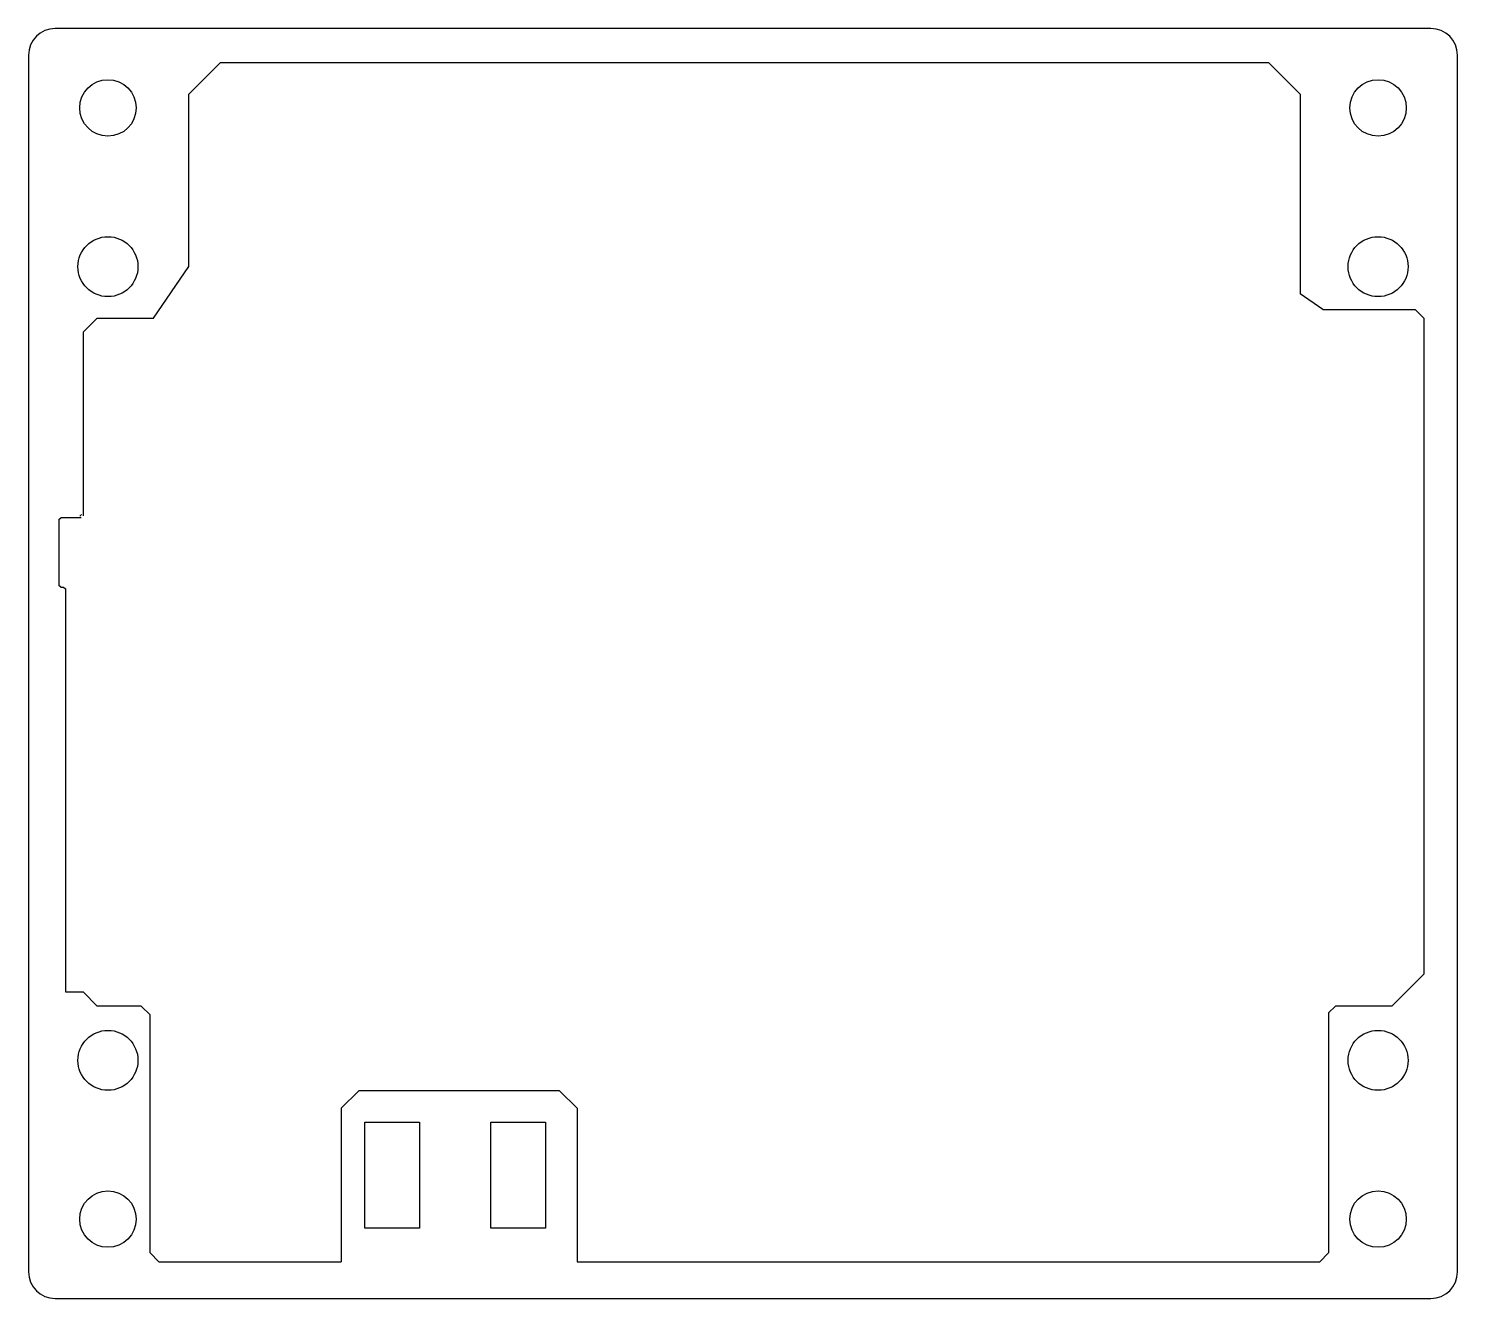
# Model space of a CAD drawing. Header units: millimetres. Extents: x 60.3 to 141.3, y -117.1 to -45.1.
import ezdxf

# ---------------------------------------------------------------- set-up
doc = ezdxf.new("R2010")
doc.units = ezdxf.units.MM
for name, color, linetype in [('Board_Outline', 7, 'Continuous'), ('Default', 7, 'Continuous'), ('Drill_Top', 7, 'Continuous'), ('Top_Silk', 7, 'Continuous')]:
    doc.layers.add(name, color=color, linetype=linetype)

# ---------------------------------------------------------------- blocks, each defined once
blk = doc.blocks.new('SE')
at = {"layer": 'Default', "color": 7, "linetype": 'Continuous'}
for p, q in [((79.327, -113.067), (79.327, -107.067)), ((79.327, -107.067), (82.427, -107.067)), ((82.427, -107.067), (82.427, -113.067)), ((86.472, -113.067), (86.472, -107.067)), ((86.472, -107.067), (89.572, -107.067)), ((89.572, -107.067), (89.572, -113.067)), ((82.427, -113.067), (79.327, -113.067)), ((89.572, -113.067), (86.472, -113.067))]:
    blk.add_line(p, q, dxfattribs=at)
at = {"layer": 'Drill_Top', "color": 7, "linetype": 'Continuous'}
for centre, radius in [((64.764, -49.555), 1.6), ((136.768, -49.555), 1.6), ((64.764, -58.555), 1.7), ((136.768, -58.555), 1.7), ((64.764, -103.558), 1.7), ((136.768, -103.558), 1.7), ((64.764, -112.558), 1.6), ((136.768, -112.558), 1.6)]:
    blk.add_circle(centre, radius, dxfattribs=at)
at = {"layer": 'Top_Silk', "color": 7, "linetype": 'Continuous'}
for p, q in [((71.151, -46.975), (69.351, -48.775)), ((71.151, -46.975), (130.556, -46.975)), ((130.556, -46.975), (132.356, -48.775)), ((69.351, -58.538), (69.351, -48.775)), ((132.356, -48.775), (132.356, -60.089)), ((67.351, -61.475), (69.351, -58.538)), ((133.635, -60.975), (132.356, -60.089)), ((64.151, -61.475), (63.351, -62.275)), ((64.151, -61.475), (67.351, -61.475)), ((133.635, -60.975), (138.866, -60.975)), ((138.866, -60.975), (139.366, -61.475)), ((139.366, -61.475), (139.366, -98.667)), ((63.351, -62.275), (63.351, -72.689)), ((61.988, -72.889), (62.088, -72.789)), ((61.988, -72.889), (61.988, -76.624)), ((63.251, -72.789), (62.088, -72.789)), ((62.088, -76.724), (61.988, -76.624)), ((62.088, -76.724), (62.251, -76.724)), ((62.251, -76.724), (62.351, -76.824)), ((62.351, -76.824), (62.351, -99.678)), ((137.556, -100.478), (139.366, -98.667)), ((62.351, -99.678), (63.351, -99.678)), ((64.151, -100.478), (63.351, -99.678)), ((66.651, -100.478), (64.151, -100.478)), ((66.651, -100.478), (67.151, -100.978)), ((67.151, -114.478), (67.151, -100.978)), ((134.356, -100.478), (133.968, -100.862)), ((133.968, -100.862), (133.968, -114.478)), ((137.556, -100.478), (134.356, -100.478)), ((78.98, -105.278), (77.98, -106.278)), ((90.362, -105.278), (78.98, -105.278)), ((90.362, -105.278), (91.362, -106.277)), ((77.98, -106.278), (77.98, -114.978)), ((91.362, -106.277), (91.362, -114.978)), ((67.651, -114.978), (67.151, -114.478)), ((67.651, -114.978), (77.98, -114.978)), ((91.362, -114.978), (133.468, -114.978)), ((133.968, -114.478), (133.468, -114.978))]:
    blk.add_line(p, q, dxfattribs=at)
blk = doc.blocks.new('SE1')
at = {"layer": 'Board_Outline', "color": 7, "linetype": 'Continuous'}
for p, q in [((139.768, -45.055), (61.764, -45.055)), ((60.264, -46.555), (60.264, -115.557)), ((141.268, -115.557), (141.268, -46.555)), ((61.764, -117.057), (139.768, -117.057))]:
    blk.add_line(p, q, dxfattribs=at)

msp = doc.modelspace()

# ---------------------------------------------------------------- linework, layer by layer
at = {"layer": 'Top_Silk', "color": 7, "linetype": 'Continuous'}
msp.add_line((63.164, -72.709), (63.264, -72.609), dxfattribs=at)
for centre, start, end in [((61.764, -46.555), 90, 180), ((139.768, -46.555), 0, 90), ((61.764, -115.557), 180, 270), ((139.768, -115.557), 270, 0)]:
    msp.add_arc(centre, 1.5, start, end, dxfattribs=at)

# ---------------------------------------------------------------- block references
at = {"layer": 'Top_Silk'}
for name in ['SE1', 'SE']:
    msp.add_blockref(name, (0, 0), dxfattribs=at)

doc.saveas('drawing.dxf')
